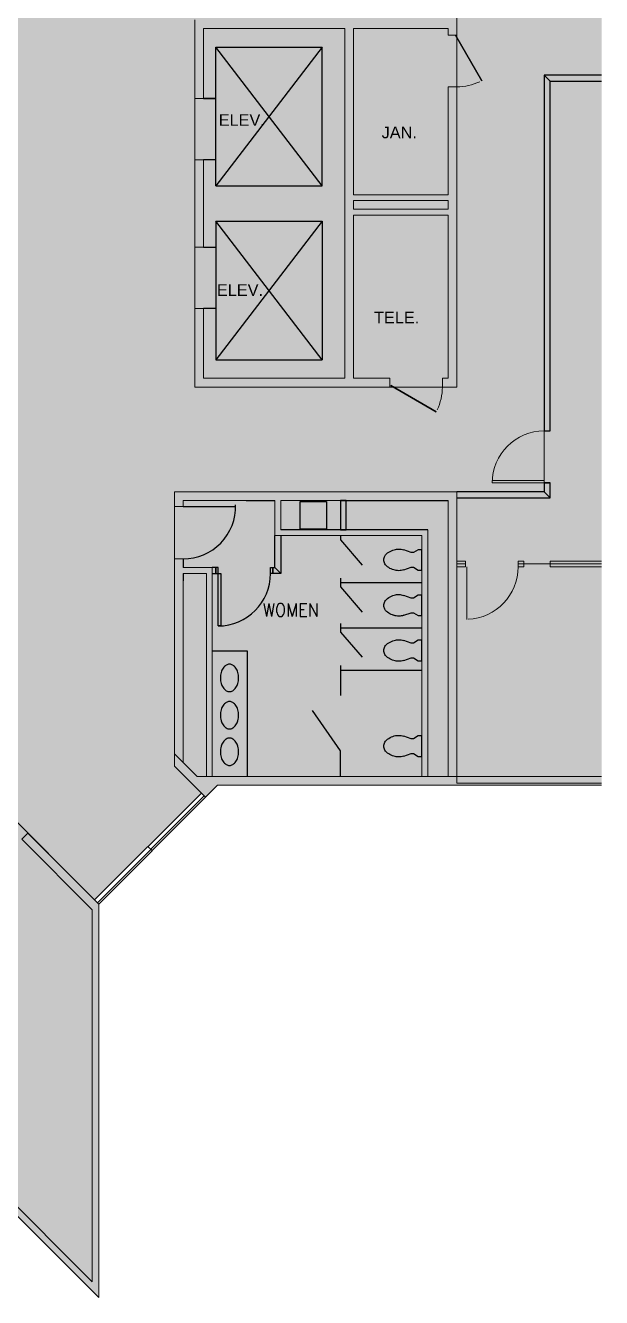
# Model space of a CAD drawing. Header units: inches. Extents: x -1199 to 741, y -709 to 788.
# Drawn here: x 346 to 741, y -709 to 164 of the extents above; entities that cross this region are included whole.
import ezdxf

# ---------------------------------------------------------------- set-up
doc = ezdxf.new("R2010")
doc.units = ezdxf.units.IN
doc.header["$MEASUREMENT"] = 0
doc.linetypes.add('IMPORT-dp$0$04', pattern=[0.5, 0.5, 0, 0, 0])
for name, color, linetype, lineweight in [('A-COLS', 52, 'Continuous', 13), ('A-DETL-GENF', 92, 'Continuous', 9), ('A-DETL-THIN', 151, 'Continuous', 9), ('bb$0$A-0-DOOR-S', 7, 'Continuous', 9), ('bb$0$A-BBASE', 250, 'Continuous', 30), ('bb$0$A-Wall-Patt', 7, 'Continuous', 9), ('dp$0$A-0-DOOR-S', 7, 'Continuous', 9), ('dp$0$A-Door', 7, 'Continuous', 9), ('dp$0$A-Door-exst', 7, 'Continuous', 9), ('dp$0$A-N-GLAS', 7, 'Continuous', 9), ('dp$0$A-Wall', 250, 'Continuous', 30), ('dp$0$A-WALL-CL04', 7, 'IMPORT-dp$0$04', 9), ('dp$0$A-WALL-EXST', 7, 'Continuous', 9), ('dp$0$A-Wall-Patt', 7, 'Continuous', 9)]:
    doc.layers.add(name, color=color, linetype=linetype, lineweight=lineweight)
doc.styles.add('Arial', font='arial.ttf', dxfattribs={"height": 8.0064})
doc.styles.add('Simplex', font='simplex_.ttf', dxfattribs={"width": 0.9, "height": 9})

# ---------------------------------------------------------------- blocks, each defined once
blk = doc.blocks.new('1951 Kidwell_Linked_dwg_bb$0$CS_SNG30-7240415-5TH FLOOR RCP')
at = {"layer": 'bb$0$A-0-DOOR-S'}
blk.add_arc((596, -84), 36, 334.23067, 0, dxfattribs=at)
at = {"layer": 'bb$0$A-BBASE'}
for p, q in [((596.56, -83.03), (627.74, -101.03)), ((627.74, -101.03), (596.56, -83.03))]:
    blk.add_line(p, q, dxfattribs=at)
blk = doc.blocks.new('1951 Kidwell_Linked_dwg_bb$0$CS_SNG30-7240417-5TH FLOOR RCP')
at = {"layer": 'bb$0$A-0-DOOR-S'}
blk.add_arc((642, 158), 36, 270, 295.76933, dxfattribs=at)
at = {"layer": 'bb$0$A-BBASE'}
for p, q in [((641.03, 157.44), (659.03, 126.26)), ((659.03, 126.26), (641.03, 157.44))]:
    blk.add_line(p, q, dxfattribs=at)
blk = doc.blocks.new('1951 Kidwell_Linked_dwg_bb$0$DR1H901-7240423-5TH FLOOR RCP')
at = {"layer": 'bb$0$A-BBASE'}
blk.add_line((454, -166), (490, -166), dxfattribs=at)
blk.add_arc((454, -166), 36, 270, 1.70698, dxfattribs=at)
blk = doc.blocks.new('1951 Kidwell_Linked_dwg_bb$0$TOILET3-7240424-5TH FLOOR RCP')
at = {"layer": 'bb$0$A-BBASE', "flags": 128}
blk.add_lwpolyline([(12.32, -6.84), (7.19, -5.04), (5.59, -5.04), (2.5, -7), (0, -7), (0, 7), (2.5, 7), (5.59, 5.04), (7.19, 5.04), (12.32, 6.84)], dxfattribs=at)
at = {"layer": 'bb$0$A-BBASE'}
for centre, radius, start, end in [((15.72, -3.12), 10.52, 90, 108.83538), ((16.24, -0.62), 8.05, 71.16462, 93.77544), ((15.16, -6.53), 14.01, 57.64617, 74.75526), ((16.24, -3.98), 11.29, 36.06108, 55.36406), ((20.07, 0), 5.93, 360, 26.70119), ((20.07, 0), 5.93, 333.29881, 0), ((15.72, 3.12), 10.52, 251.16462, 270), ((15.72, 3.12), 10.52, 270, 288.83538), ((15.7, 5.91), 13.2, 284.96262, 301.78382), ((16.24, 3.98), 11.29, 304.63594, 323.93892)]:
    blk.add_arc(centre, radius, start, end, dxfattribs=at)
blk = doc.blocks.new('1951 Kidwell_Linked_dwg_bb-7240425-5TH FLOOR RCP')
at = {"layer": 'bb$0$A-BBASE'}
for p, q in [((476.38, 114), (468, 114)), ((476.38, 72), (468, 72)), ((549.42, 29.82), (476.38, -65.3)), ((468, 12), (476.38, 12)), ((476.38, -30), (468, -30)), ((562, -162), (562, -182)), ((566, -182), (566, -162)), ((562, -218.25), (618, -218.25)), ((562, -249.25), (618, -249.25)), ((562, -275.25), (562, -295.75)), ((562, -278.25), (618, -278.25)), ((466.53, -362.69), (393.17, -436.06)), ((468.48, -364.64), (395.12, -438)), ((469.36, -365.52), (396, -438.89)), ((429.85, -399.38), (432.68, -402.2))]:
    blk.add_line(p, q, dxfattribs=at)
at = {"layer": 'bb$0$A-BBASE', "flags": 128}
for points in [[(549.42, 54.18), (549.42, 149.3), (476.38, 54.18), (476.38, 149.3)], [(476.38, 54.18), (549.42, 54.18), (476.38, 149.3), (549.42, 149.3)], [(476.38, 29.82), (549.42, 29.82), (549.42, -65.3), (476.38, 29.82), (476.38, -65.3), (549.42, -65.3)], [(521, -186), (521, -212), (515.51, -212), (515.51, -208), (517, -208), (517, -186)], [(562, -186), (562, -189), (577.04, -206.28)], [(474, -212), (476.51, -212), (476.51, -208), (474, -208)], [(562, -215.25), (562, -221.25), (577.04, -238.53)], [(562, -246.25), (562, -252.25), (577.04, -269.53)], [(474, -265), (498, -265), (498, -351.25)], [(562, -351.25), (562, -333.75), (542.74, -306.15)]]:
    blk.add_lwpolyline(points, dxfattribs=at)
for points in [[(534.44, -162.69), (552.44, -162.69), (552.44, -181.69), (534.44, -181.69)], [(478.01, -208), (476.51, -208), (476.51, -212), (478.01, -212)], [(514.01, -208), (515.51, -208), (515.51, -212), (514.01, -212)], [(478.01, -212), (479.76, -212), (479.76, -248), (478.01, -248)]]:
    blk.add_lwpolyline(points, close=True, dxfattribs=at)
at = {"layer": 'bb$0$A-BBASE'}
for centre, radius, start, end in [((478.01, -212), 36, 270, 360), ((489.91, -282.59), 10.14, 146.64427, 164.74823), ((487.4, -280.94), 7.13, 122.17996, 146.64427), ((485.82, -278.44), 4.17, 90, 122.17996), ((485.82, -278.44), 4.17, 57.82004, 90), ((484.24, -280.94), 7.13, 33.35573, 57.82004), ((481.74, -282.59), 10.14, 15.25177, 33.35573), ((493.88, -283.68), 14.25, 164.74823, 180), ((493.88, -283.68), 14.25, 180, 195.25177), ((489.91, -284.76), 10.14, 195.25177, 213.35573), ((481.74, -284.76), 10.14, 326.64427, 344.74823), ((477.77, -283.68), 14.25, 360, 15.25177), ((477.77, -283.68), 14.25, 344.74823, 0), ((487.4, -286.41), 7.13, 213.35573, 237.82004), ((485.82, -288.92), 4.17, 237.82004, 270), ((485.82, -288.92), 4.17, 270, 302.17996), ((484.24, -286.41), 7.13, 302.17996, 326.64427), ((493.88, -309.28), 14.25, 164.74823, 180), ((489.91, -308.2), 10.14, 146.64427, 164.74823), ((487.4, -306.55), 7.13, 122.17996, 146.64427), ((485.82, -304.04), 4.17, 90, 122.17996), ((485.82, -304.04), 4.17, 57.82004, 90), ((484.24, -306.55), 7.13, 33.35573, 57.82004), ((481.74, -308.2), 10.14, 15.25177, 33.35573), ((477.77, -309.28), 14.25, 360, 15.25177), ((493.88, -309.28), 14.25, 180, 195.25177), ((489.91, -310.36), 10.14, 195.25177, 213.35573), ((481.74, -310.36), 10.14, 326.64427, 344.74823), ((477.77, -309.28), 14.25, 344.74823, 0), ((487.4, -312.01), 7.13, 213.35573, 237.82004), ((485.82, -314.52), 4.17, 237.82004, 270), ((485.82, -314.52), 4.17, 270, 302.17996), ((484.24, -312.01), 7.13, 302.17996, 326.64427), ((493.88, -334.38), 14.25, 164.74823, 180), ((489.91, -333.3), 10.14, 146.64427, 164.74823), ((487.4, -331.65), 7.13, 122.17996, 146.64427), ((485.82, -329.14), 4.17, 90, 122.17996), ((485.82, -329.14), 4.17, 57.82004, 90), ((484.24, -331.65), 7.13, 33.35573, 57.82004), ((481.74, -333.3), 10.14, 15.25177, 33.35573), ((477.77, -334.38), 14.25, 360, 15.25177), ((493.88, -334.38), 14.25, 180, 195.25177), ((489.91, -335.46), 10.14, 195.25177, 213.35573), ((481.74, -335.46), 10.14, 326.64427, 344.74823), ((477.77, -334.38), 14.25, 344.74823, 0), ((487.4, -337.11), 7.13, 213.35573, 237.82004), ((485.82, -339.62), 4.17, 237.82004, 270), ((485.82, -339.62), 4.17, 270, 302.17996), ((484.24, -337.11), 7.13, 302.17996, 326.64427)]:
    blk.add_arc(centre, radius, start, end, dxfattribs=at)
at = {"layer": 'bb$0$A-Wall-Patt'}
for p, q in [((476.51, -208), (476.51, -212)), ((515.51, -212), (515.51, -208))]:
    blk.add_line(p, q, dxfattribs=at)
at = {"layer": 'bb$0$A-Wall-Patt', "flags": 128}
blk.add_lwpolyline([(517, -208), (521, -212)], close=True, dxfattribs=at)
for name in ['1951 Kidwell_Linked_dwg_bb$0$CS_SNG30-7240417-5TH FLOOR RCP', '1951 Kidwell_Linked_dwg_bb$0$CS_SNG30-7240415-5TH FLOOR RCP', '1951 Kidwell_Linked_dwg_bb$0$DR1H901-7240423-5TH FLOOR RCP']:
    blk.add_blockref(name, (0, 0))
at = {"extrusion": (0, 0, -1), "zscale": -1}
for p in [(-617.82, -202.67), (-617.82, -233.88), (-617.82, -264.88), (-617.82, -330.52)]:
    blk.add_blockref('1951 Kidwell_Linked_dwg_bb$0$TOILET3-7240424-5TH FLOOR RCP', p, dxfattribs=at)
at = {"layer": 'bb$0$A-BBASE', "color": 7, "attachment_point": 2}
for s, insert, char_height, width, line_spacing_factor, style in [('ELEV.', (494.25, 103.28), 8.006, 37.9344, 0.941778, 'Arial'), ('JAN.', (602.42, 94.73), 8.006, 28.9164, 0.941778, 'Arial'), ('ELEV.', (493.02, -13.42), 8.006, 37.9344, 0.941778, 'Arial'), ('TELE.', (600.62, -32.34), 8.006, 37.1502, 0.941778, 'Arial'), ('WOMEN', (528, -232.49), 9, 50.0087, 1.125731, 'Simplex')]:
    blk.add_mtext(s, dxfattribs=dict(at, insert=insert, char_height=char_height, width=width, line_spacing_factor=line_spacing_factor, style=style))
blk = doc.blocks.new('1951 Kidwell_Linked_dwg_dp$0$CS_SNG90-7240428-5TH FLOOR RCP')
at = {"layer": 'dp$0$A-0-DOOR-S'}
blk.add_arc((648.01, -207.47), 36, 272.68672, 0, dxfattribs=at)
at = {"layer": 'dp$0$A-Door-exst'}
for p, q in [((648.85, -207.47), (648.85, -243.47)), ((648.85, -243.47), (648.85, -207.47))]:
    blk.add_line(p, q, dxfattribs=at)
blk = doc.blocks.new('1951 Kidwell_Linked_dwg_bb$0$CS_SNG30-7240445-5TH FLOOR RCP')
at = {"layer": 'bb$0$A-0-DOOR-S'}
blk.add_arc((596, -84), 36, 334.23067, 0, dxfattribs=at)
at = {"layer": 'bb$0$A-BBASE'}
for p, q in [((596.56, -83.03), (627.74, -101.03)), ((627.74, -101.03), (596.56, -83.03))]:
    blk.add_line(p, q, dxfattribs=at)
blk = doc.blocks.new('1951 Kidwell_Linked_dwg_bb$0$CS_SNG30-7240447-5TH FLOOR RCP')
at = {"layer": 'bb$0$A-0-DOOR-S'}
blk.add_arc((642, 158), 36, 270, 295.76933, dxfattribs=at)
at = {"layer": 'bb$0$A-BBASE'}
for p, q in [((641.03, 157.44), (659.03, 126.26)), ((659.03, 126.26), (641.03, 157.44))]:
    blk.add_line(p, q, dxfattribs=at)
blk = doc.blocks.new('1951 Kidwell_Linked_dwg_bb$0$DR1H901-7240451-5TH FLOOR RCP')
at = {"layer": 'bb$0$A-BBASE'}
blk.add_line((454, -166), (490, -166), dxfattribs=at)
blk.add_arc((454, -166), 36, 270, 1.70698, dxfattribs=at)
blk = doc.blocks.new('1951 Kidwell_Linked_dwg-6963106-5TH FLOOR RCP')
at = {"layer": 'bb$0$A-BBASE'}
blk.add_hatch(color=256, dxfattribs=at).paths.add_polyline_path([(566, -182), (566, -162), (562, -162), (562, -182)], flags=0)
for p, q in [((468, 114), (476.38, 114)), ((476.38, 72), (468, 72)), ((549.42, 29.82), (476.38, -65.3)), ((468, 12), (476.38, 12)), ((476.38, -30), (468, -30)), ((497.16, -162), (517, -162)), ((566, -182), (566, -162)), ((566, -162), (636, -162)), ((562, -182), (521, -182)), ((566, -182), (562, -182)), ((622, -182), (566, -182)), ((454, -202), (454, -208)), ((454, -212), (454, -217)), ((562, -218.25), (618, -218.25)), ((562, -249.25), (618, -249.25)), ((562, -275.25), (562, -295.75)), ((562, -278.25), (618, -278.25)), ((466.53, -362.69), (393.17, -436.06)), ((468.48, -364.64), (395.12, -438)), ((469.36, -365.52), (396, -438.89)), ((429.85, -399.38), (432.68, -402.2))]:
    blk.add_line(p, q, dxfattribs=at)
at = {"layer": 'bb$0$A-BBASE', "flags": 128}
for points in [[(476.38, 54.18), (549.42, 54.18), (549.42, 149.3), (476.38, 54.18), (476.38, 149.3)], [(549.42, 54.18), (476.38, 149.3), (549.42, 149.3)], [(476.38, 29.82), (549.42, 29.82), (549.42, -65.3), (476.38, 29.82), (476.38, -65.3), (549.42, -65.3)], [(562, -162), (562, -182), (566, -182)], [(521, -186), (521, -212), (515.51, -212), (515.51, -208), (517, -208), (517, -186)], [(562, -186), (562, -189), (577.04, -206.28)], [(474, -212), (476.51, -212), (476.51, -208), (474, -208)], [(562, -215.25), (562, -221.25), (577.04, -238.53)], [(562, -246.25), (562, -252.25), (577.04, -269.53)], [(474, -265), (498, -265), (498, -351.25)], [(562, -351.25), (562, -333.75), (542.74, -306.15)]]:
    blk.add_lwpolyline(points, dxfattribs=at)
for points in [[(534.44, -162.69), (552.44, -162.69), (552.44, -181.69), (534.44, -181.69)], [(566, -162), (562, -162)], [(478.01, -208), (476.51, -208), (476.51, -212), (478.01, -212)], [(514.01, -208), (515.51, -208), (515.51, -212), (514.01, -212)], [(478.01, -212), (479.76, -212), (479.76, -248), (478.01, -248)]]:
    blk.add_lwpolyline(points, close=True, dxfattribs=at)
at = {"layer": 'bb$0$A-BBASE'}
for centre, radius, start, end in [((478.01, -212), 36, 270, 360), ((489.91, -282.59), 10.14, 146.64427, 164.74823), ((487.4, -280.94), 7.13, 122.17996, 146.64427), ((485.82, -278.44), 4.17, 90, 122.17996), ((485.82, -278.44), 4.17, 57.82004, 90), ((484.24, -280.94), 7.13, 33.35573, 57.82004), ((481.74, -282.59), 10.14, 15.25177, 33.35573), ((493.88, -283.68), 14.25, 164.74823, 180), ((493.88, -283.68), 14.25, 180, 195.25177), ((489.91, -284.76), 10.14, 195.25177, 213.35573), ((481.74, -284.76), 10.14, 326.64427, 344.74823), ((477.77, -283.68), 14.25, 360, 15.25177), ((477.77, -283.68), 14.25, 344.74823, 0), ((487.4, -286.41), 7.13, 213.35573, 237.82004), ((485.82, -288.92), 4.17, 237.82004, 270), ((485.82, -288.92), 4.17, 270, 302.17996), ((484.24, -286.41), 7.13, 302.17996, 326.64427), ((493.88, -309.28), 14.25, 164.74823, 180), ((489.91, -308.2), 10.14, 146.64427, 164.74823), ((487.4, -306.55), 7.13, 122.17996, 146.64427), ((485.82, -304.04), 4.17, 90, 122.17996), ((485.82, -304.04), 4.17, 57.82004, 90), ((484.24, -306.55), 7.13, 33.35573, 57.82004), ((481.74, -308.2), 10.14, 15.25177, 33.35573), ((477.77, -309.28), 14.25, 360, 15.25177), ((493.88, -309.28), 14.25, 180, 195.25177), ((489.91, -310.36), 10.14, 195.25177, 213.35573), ((481.74, -310.36), 10.14, 326.64427, 344.74823), ((477.77, -309.28), 14.25, 344.74823, 0), ((487.4, -312.01), 7.13, 213.35573, 237.82004), ((485.82, -314.52), 4.17, 237.82004, 270), ((485.82, -314.52), 4.17, 270, 302.17996), ((484.24, -312.01), 7.13, 302.17996, 326.64427), ((493.88, -334.38), 14.25, 164.74823, 180), ((489.91, -333.3), 10.14, 146.64427, 164.74823), ((487.4, -331.65), 7.13, 122.17996, 146.64427), ((485.82, -329.14), 4.17, 90, 122.17996), ((485.82, -329.14), 4.17, 57.82004, 90), ((484.24, -331.65), 7.13, 33.35573, 57.82004), ((481.74, -333.3), 10.14, 15.25177, 33.35573), ((477.77, -334.38), 14.25, 360, 15.25177), ((493.88, -334.38), 14.25, 180, 195.25177), ((489.91, -335.46), 10.14, 195.25177, 213.35573), ((481.74, -335.46), 10.14, 326.64427, 344.74823), ((477.77, -334.38), 14.25, 344.74823, 0), ((487.4, -337.11), 7.13, 213.35573, 237.82004), ((485.82, -339.62), 4.17, 237.82004, 270), ((485.82, -339.62), 4.17, 270, 302.17996), ((484.24, -337.11), 7.13, 302.17996, 326.64427)]:
    blk.add_arc(centre, radius, start, end, dxfattribs=at)
at = {"layer": 'bb$0$A-Wall-Patt'}
for p, q in [((476.51, -208), (476.51, -212)), ((515.51, -212), (515.51, -208))]:
    blk.add_line(p, q, dxfattribs=at)
at = {"layer": 'bb$0$A-Wall-Patt', "flags": 128}
blk.add_lwpolyline([(517, -208), (521, -212)], close=True, dxfattribs=at)
at = {"layer": 'dp$0$A-Door', "flags": 128}
for points in [[(706, -114.13), (706, -114), (702, -114), (702, -114.13)], [(702, -149.88), (702, -148.13), (666.25, -148.13), (666.25, -149.88)], [(706, -149.88), (706, -150), (702, -150), (702, -149.88)]]:
    blk.add_lwpolyline(points, close=True, dxfattribs=at)
at = {"layer": 'dp$0$A-Door'}
blk.add_arc((702, -149.88), 35.75, 90, 180, dxfattribs=at)
at = {"layer": 'dp$0$A-N-GLAS'}
for p, q in [((688.01, -205.47), (706.01, -205.47)), ((706.01, -205.47), (688.01, -205.47))]:
    blk.add_line(p, q, dxfattribs=at)
at = {"layer": 'dp$0$A-Wall'}
blk.add_line((741.36, 130), (702, 130), dxfattribs=at)
at = {"layer": 'dp$0$A-Wall', "flags": 128}
for points in [[(702, 130), (702, -114.13), (706, -114.13), (706, 126), (741.36, 126)], [(642, -160), (706, -160), (706, -149.88), (702, -149.88), (702, -156), (642, -156)]]:
    blk.add_lwpolyline(points, dxfattribs=at)
at = {"layer": 'dp$0$A-WALL-CL04'}
for p, q in [((642.01, -205.47), (648.01, -205.47)), ((648.01, -205.47), (642.01, -205.47)), ((684.01, -205.47), (688.01, -205.47)), ((688.01, -205.47), (684.01, -205.47)), ((706.01, -205.47), (741.36, -205.47)), ((741.36, -205.47), (706.01, -205.47))]:
    blk.add_line(p, q, dxfattribs=at)
at = {"layer": 'dp$0$A-WALL-EXST'}
for p, q in [((642.01, -203.47), (648.01, -203.47)), ((648.01, -203.47), (642.01, -203.47)), ((642.01, -207.47), (648.01, -207.47)), ((648.01, -207.47), (642.01, -207.47)), ((648.01, -207.47), (648.01, -203.47)), ((648.01, -207.47), (648.01, -203.47)), ((684.01, -207.47), (684.01, -203.47)), ((684.01, -207.47), (684.01, -203.47)), ((684.01, -203.47), (688.01, -203.47)), ((688.01, -203.47), (684.01, -203.47)), ((684.01, -207.47), (688.01, -207.47)), ((688.01, -207.47), (684.01, -207.47)), ((688.01, -207.47), (688.01, -203.47)), ((688.01, -207.47), (688.01, -203.47)), ((706.01, -207.47), (706.01, -203.47)), ((706.01, -207.47), (706.01, -203.47)), ((706.01, -203.47), (741.36, -203.47)), ((741.36, -203.47), (706.01, -203.47)), ((706.01, -207.47), (741.36, -207.47)), ((741.36, -207.47), (706.01, -207.47))]:
    blk.add_line(p, q, dxfattribs=at)
at = {"layer": 'dp$0$A-Wall-Patt'}
for p, q in [((706, -114.13), (702, -114.13)), ((702, -149.88), (706, -149.88))]:
    blk.add_line(p, q, dxfattribs=at)
at = {"layer": 'dp$0$A-Wall-Patt', "flags": 128}
for points in [[(702, 130), (706, 126)], [(706, -160), (702, -156)]]:
    blk.add_lwpolyline(points, close=True, dxfattribs=at)
for name in ['1951 Kidwell_Linked_dwg_bb-7240425-5TH FLOOR RCP', '1951 Kidwell_Linked_dwg_bb$0$CS_SNG30-7240447-5TH FLOOR RCP', '1951 Kidwell_Linked_dwg_bb$0$CS_SNG30-7240445-5TH FLOOR RCP', '1951 Kidwell_Linked_dwg_bb$0$DR1H901-7240451-5TH FLOOR RCP', '1951 Kidwell_Linked_dwg_dp$0$CS_SNG90-7240428-5TH FLOOR RCP']:
    blk.add_blockref(name, (0, 0))
at = {"extrusion": (0, 0, -1), "zscale": -1}
for p in [(-617.82, -202.67), (-617.82, -233.88), (-617.82, -264.88), (-617.82, -330.52)]:
    blk.add_blockref('1951 Kidwell_Linked_dwg_bb$0$TOILET3-7240424-5TH FLOOR RCP', p, dxfattribs=at)
at = {"layer": 'bb$0$A-BBASE', "color": 7, "attachment_point": 2}
for s, insert, char_height, width, line_spacing_factor, style in [('ELEV.', (494.25, 103.28), 8.006, 37.9344, 0.941778, 'Arial'), ('JAN.', (602.42, 94.73), 8.006, 28.9164, 0.941778, 'Arial'), ('ELEV.', (493.02, -13.42), 8.006, 37.9344, 0.941778, 'Arial'), ('TELE.', (600.62, -32.34), 8.006, 37.1502, 0.941778, 'Arial'), ('WOMEN', (528, -232.49), 9, 50.0087, 1.125731, 'Simplex')]:
    blk.add_mtext(s, dxfattribs=dict(at, insert=insert, char_height=char_height, width=width, line_spacing_factor=line_spacing_factor, style=style))

msp = doc.modelspace()

# ---------------------------------------------------------------- hatches: boundary and pattern name
at = {"layer": 'A-COLS', "lineweight": 9}
h = msp.add_hatch(color=7, dxfattribs=at)
h.paths.add_polyline_path([(396, -709), (396, -438.89), (347.34, -390.23), (343.1, -394.47), (391.5, -442.87), (391.5, -698.14), (50.61, -357.25), (305.88, -357.25), (317.64, -369.01), (321.89, -364.77), (319.06, -361.94), (344, -337), (344, -202), (338, -202), (338, -212), (318, -212), (318, -351.25), (174, -351.25), (174, -186), (268.5, -186), (268.5, -162), (338, -162), (338, -166), (344, -166), (344, -156), (150, -156), (150, -351.25), (47, -351.25), (47, -360), (252.96, -565.96)], flags=0)
h.paths.add_polyline_path([(469.36, -365.52), (477.64, -357.25), (741.36, -357.25), (741.36, -351.25), (642, -351.25), (642, -156), (448, -156), (448, -166), (454, -166), (454, -162), (517, -162), (517, -186), (618, -186), (618, -351.25), (474, -351.25), (474, -208), (454, -208), (454, -202), (448, -202), (448, -344.16), (455.09, -351.25)], flags=0)
h.paths.add_polyline_path([(622, -351.25), (622, -182), (521, -182), (521, -162), (636, -162), (636, -351.25)], flags=0)
h.paths.add_polyline_path([(470, -351.25), (463.57, -351.25), (454, -341.68), (454, -212), (470, -212), (470, -344.16)], flags=0)
h.paths.add_polyline_path([(156, -351.25), (156, -162), (230, -162), (230, -182), (170, -182), (170, -351.25)], flags=0)
h.paths.add_polyline_path([(322, -350.51), (322, -216), (338, -216), (338, -334.51), (335.51, -337)], flags=0)
h.paths.add_polyline_path([(252.96, -182), (234, -182), (234, -162), (264.5, -162), (264.5, -182)], flags=0)
h.paths.add_polyline_path([(642, -84), (642, 122), (636, 122), (636, 48), (571, 48), (571, 162), (636, 162), (636, 157.44), (642, 157.44), (642, 168), (462, 168), (462, 114), (468, 114), (468, 162), (565, 162), (565, -78), (468, -78), (468, -30), (462, -30), (462, -84), (596, -84), (596, -78), (571, -78), (571, 34), (636, 34), (636, -78), (632, -78), (632, -84), (636, -84)], flags=0)
h.paths.add_polyline_path([(221, -84), (330, -84), (330, -30), (324, -30), (324, -78), (227, -78), (227, 162), (324, 162), (324, 114), (330, 114), (330, 168), (150, 168), (150, 156), (156, 156), (156, 162), (221, 162), (221, 114), (156, 114), (156, 120), (150, 120), (150, -84), (160, -84), (160, -78), (156, -78), (156, 42), (221, 42), (221, -78), (196, -78), (196, -84)], flags=0)
h.paths.add_polyline_path([(324, 12), (330, 12), (330, 72), (324, 72), (324, 68.2)], flags=0)
h.paths.add_polyline_path([(468, 12), (468, 72), (462, 72), (462, 12)], flags=0)
h.paths.add_polyline_path([(636, 38), (571, 38), (571, 44), (636, 44)], flags=0)
h.paths.add_polyline_path([(221, 48), (156, 48), (156, 108), (221, 108), (221, 68.2)], flags=0)
at = {"layer": 'A-DETL-GENF'}
h = msp.add_hatch(color=9, dxfattribs=at)
h.paths.add_polyline_path([(741.36, -351.25), (741.36, 130), (702, 130), (702, -156), (642, -156), (642, -351.25), (702, -351.25)], flags=0)
h.paths.add_polyline_path([(504.38, 168), (642, 168), (642, 190), (741.36, 190), (741.36, 692), (422, 692), (422, 683), (398, 683), (398, 278.43), (394.86, 275.29), (497.16, 175.08)], flags=0)
h = msp.add_hatch(color=9, dxfattribs=at)
h.paths.add_polyline_path([(391.5, -698.14), (391.5, -442.87), (343.1, -394.47), (347.34, -390.23), (321.89, -364.77), (317.64, -369.01), (305.88, -357.25), (50.61, -357.25), (381.99, -688.63)], flags=0)
h.paths.add_polyline_path([(497.16, -351.25), (618, -351.25), (618, -186), (517, -186), (517, -162), (454, -162), (454, -166), (448, -166), (448, -202), (454, -202), (454, -208), (474, -208), (474, -351.25), (483.64, -351.25)], flags=0)
h.paths.add_polyline_path([(622, -351.25), (636, -351.25), (636, -162), (566, -162), (566, -182), (622, -182), (622, -350.48)], flags=0)
h.paths.add_polyline_path([(463.57, -351.25), (470, -351.25), (470, -212), (454, -212), (454, -341.68), (456.49, -344.16)], flags=0)
h.paths.add_polyline_path([(170, -351.25), (170, -182), (230, -182), (230, -162), (156, -162), (156, -351.25)], flags=0)
h.paths.add_polyline_path([(252.96, -351.25), (318, -351.25), (318, -212), (338, -212), (338, -202), (344, -202), (344, -166), (338, -166), (338, -162), (268.5, -162), (268.5, -186), (174, -186), (174, -351.25), (176.15, -351.25)], flags=0)
h.paths.add_polyline_path([(322, -350.51), (338, -334.51), (338, -216), (322, -216), (322, -338.62)], flags=0)
h.paths.add_polyline_path([(562, -182), (562, -162), (521, -162), (521, -182)], flags=0)
h.paths.add_polyline_path([(264.5, -182), (264.5, -162), (234, -162), (234, -182), (252.96, -182)], flags=0)
h.paths.add_polyline_path([(632, -84), (632, -78), (636, -78), (636, 34), (571, 34), (571, -78), (596, -78), (596, -84), (627.95, -84)], flags=0)
h.paths.add_polyline_path([(196, -84), (196, -78), (221, -78), (221, 42), (156, 42), (156, -78), (160, -78), (160, -84)], flags=0)
h.paths.add_polyline_path([(565, -78), (565, 162), (468, 162), (468, 114), (462, 114), (462, 72), (468, 72), (468, 12), (462, 12), (462, -30), (468, -30), (468, -78), (497.16, -78)], flags=0)
h.paths.add_polyline_path([(324, -78), (324, -30), (330, -30), (330, 12), (324, 12), (324, 72), (330, 72), (330, 114), (324, 114), (324, 162), (227, 162), (227, -78), (252.96, -78)], flags=0)
h.paths.add_polyline_path([(635.54, 38), (636, 38), (636, 44), (571, 44), (571, 38), (596, 38)], flags=0)
h.paths.add_polyline_path([(636, 48), (636, 122), (642, 122), (642, 157.44), (636, 157.44), (636, 162), (571, 162), (571, 48), (596, 48)], flags=0)
h.paths.add_polyline_path([(221, 48), (221, 108), (156, 108), (156, 48), (196, 48)], flags=0)
h.paths.add_polyline_path([(156, 114), (221, 114), (221, 162), (156, 162), (156, 156), (150, 156), (150, 120), (156, 120)], flags=0)
h.paths.add_polyline_path([(-357.54, 210.62), (-299, 210.62), (-299, 333), (-519, 333), (-519, 327), (-523, 327), (-523, 210.62), (-394.88, 210.62)], flags=0)
h = msp.add_hatch(color=9, dxfattribs=at)
h.paths.add_polyline_path([(393.17, -436.06), (466.53, -362.69), (448, -344.16), (448, -156), (702, -156), (702, 130), (741.36, 130), (741.36, 190), (642, 190), (642, -84), (462, -84), (462, 168), (504.38, 168), (394.86, 275.29), (308.79, 189.21), (330, 168), (330, -84), (150, -84), (150, 206), (-394.88, 206), (-394.88, 196.62), (-394.13, 196.62), (-394.13, 195.12), (-394.88, 195.12), (-394.88, 164.87), (-394.13, 164.87), (-394.13, 163.38), (-394.88, 163.38), (-394.88, 146), (90, 146), (90, -111.69), (90.75, -111.69), (90.75, -113.19), (90, -113.19), (90, -149.44), (90.75, -149.44), (90.75, -150.94), (90, -150.94), (90, -156), (235.5, -156), (235.5, -155.13), (263.5, -155.13), (263.5, -156), (344, -156), (344, -337), (319.06, -361.94), (391.5, -434.39)], flags=0)
h.paths.add_polyline_path([(305.52, 168), (323.46, 168), (305.52, 185.94), (287.57, 168)], flags=0)

# ---------------------------------------------------------------- linework, layer by layer
at = {"layer": 'A-COLS', "color": 8, "lineweight": 20}
for p, q in [((462, 114), (462, 168)), ((642, 168), (642, 157.44)), ((565, 162), (468, 162)), ((468, 162), (468, 114)), ((565, -78), (565, 162)), ((636, 162), (571, 162)), ((571, 162), (571, 48)), ((636, 157.44), (636, 162)), ((642, 157.44), (636, 157.44)), ((468, 114), (462, 114)), ((636, 48), (636, 122)), ((636, 122), (642, 122)), ((642, 122), (642, -84)), ((462, 72), (468, 72)), ((462, 12), (462, 72)), ((468, 72), (468, 12)), ((571, 48), (636, 48)), ((636, 44), (571, 44)), ((571, 44), (571, 38)), ((636, 38), (636, 44)), ((571, 38), (636, 38)), ((636, 34), (571, 34)), ((571, 34), (571, -78)), ((636, -78), (636, 34)), ((468, 12), (462, 12)), ((462, -84), (462, -30)), ((462, -30), (468, -30)), ((468, -30), (468, -78)), ((468, -78), (565, -78)), ((571, -78), (596, -78)), ((596, -78), (596, -84)), ((632, -84), (632, -78)), ((632, -78), (636, -78)), ((596, -84), (462, -84)), ((642, -84), (632, -84)), ((448, -156), (562, -156)), ((448, -166), (448, -156)), ((562, -156), (642, -156)), ((642, -156), (642, -351.25)), ((517, -162), (454, -162)), ((454, -162), (454, -166)), ((517, -186), (517, -162)), ((566, -162), (521, -162)), ((521, -162), (521, -182)), ((636, -162), (566, -162)), ((636, -351.25), (636, -162)), ((454, -166), (448, -166)), ((521, -182), (562, -182)), ((562, -182), (622, -182)), ((622, -182), (622, -351.25)), ((618, -186), (517, -186)), ((618, -351.25), (618, -186)), ((448, -344.16), (448, -202)), ((448, -202), (454, -202)), ((454, -202), (454, -208)), ((454, -208), (474, -208)), ((474, -208), (474, -212)), ((470, -212), (454, -212)), ((454, -212), (454, -341.68)), ((470, -351.25), (470, -212)), ((474, -212), (474, -351.25)), ((469.36, -365.52), (448, -344.16)), ((454, -341.68), (463.57, -351.25)), ((50.61, -357.25), (391.5, -698.14)), ((463.57, -351.25), (470, -351.25)), ((477.64, -357.25), (469.36, -365.52)), ((474, -351.25), (618, -351.25)), ((741.36, -357.25), (477.64, -357.25)), ((622, -351.25), (636, -351.25)), ((642, -351.25), (741.36, -351.25)), ((396, -709), (47, -360)), ((343.1, -394.47), (347.34, -390.23)), ((347.34, -390.23), (396, -438.89)), ((391.5, -442.87), (343.1, -394.47)), ((391.5, -698.14), (391.5, -442.87)), ((396, -438.89), (396, -709))]:
    msp.add_line(p, q, dxfattribs=at)
at = {"layer": 'A-DETL-THIN'}
for p, q in [((642, 190), (642, -84)), ((462, 168), (462, -84)), ((462, -84), (462, 168)), ((642, -84), (642, 168)), ((741.36, 130), (702, 130)), ((702, 130), (702, -156)), ((702, -156), (702, 130)), ((702, 130), (741.36, 130)), ((462, -84), (642, -84)), ((642, -84), (462, -84)), ((642, -156), (448, -156)), ((448, -156), (448, -335.68)), ((448, -344.16), (448, -156)), ((448, -156), (702, -156)), ((642, -351.25), (642, -156)), ((702, -156), (642, -156)), ((642, -156), (642, -356)), ((448, -335.68), (463.57, -351.25)), ((466.53, -362.69), (448, -344.16)), ((463.57, -351.25), (642, -351.25)), ((642, -356), (741.36, -356)), ((47, -360), (396, -709)), ((396, -438.89), (319.06, -361.94)), ((319.06, -361.94), (393.17, -436.06)), ((393.17, -436.06), (466.53, -362.69)), ((396, -709), (396, -438.89))]:
    msp.add_line(p, q, dxfattribs=at)

# ---------------------------------------------------------------- block references
at = {"layer": 'dp$0$A-WALL-EXST', "color": 250, "lineweight": 30}
msp.add_blockref('1951 Kidwell_Linked_dwg-6963106-5TH FLOOR RCP', (0, 0), dxfattribs=at)

doc.saveas('drawing.dxf')
